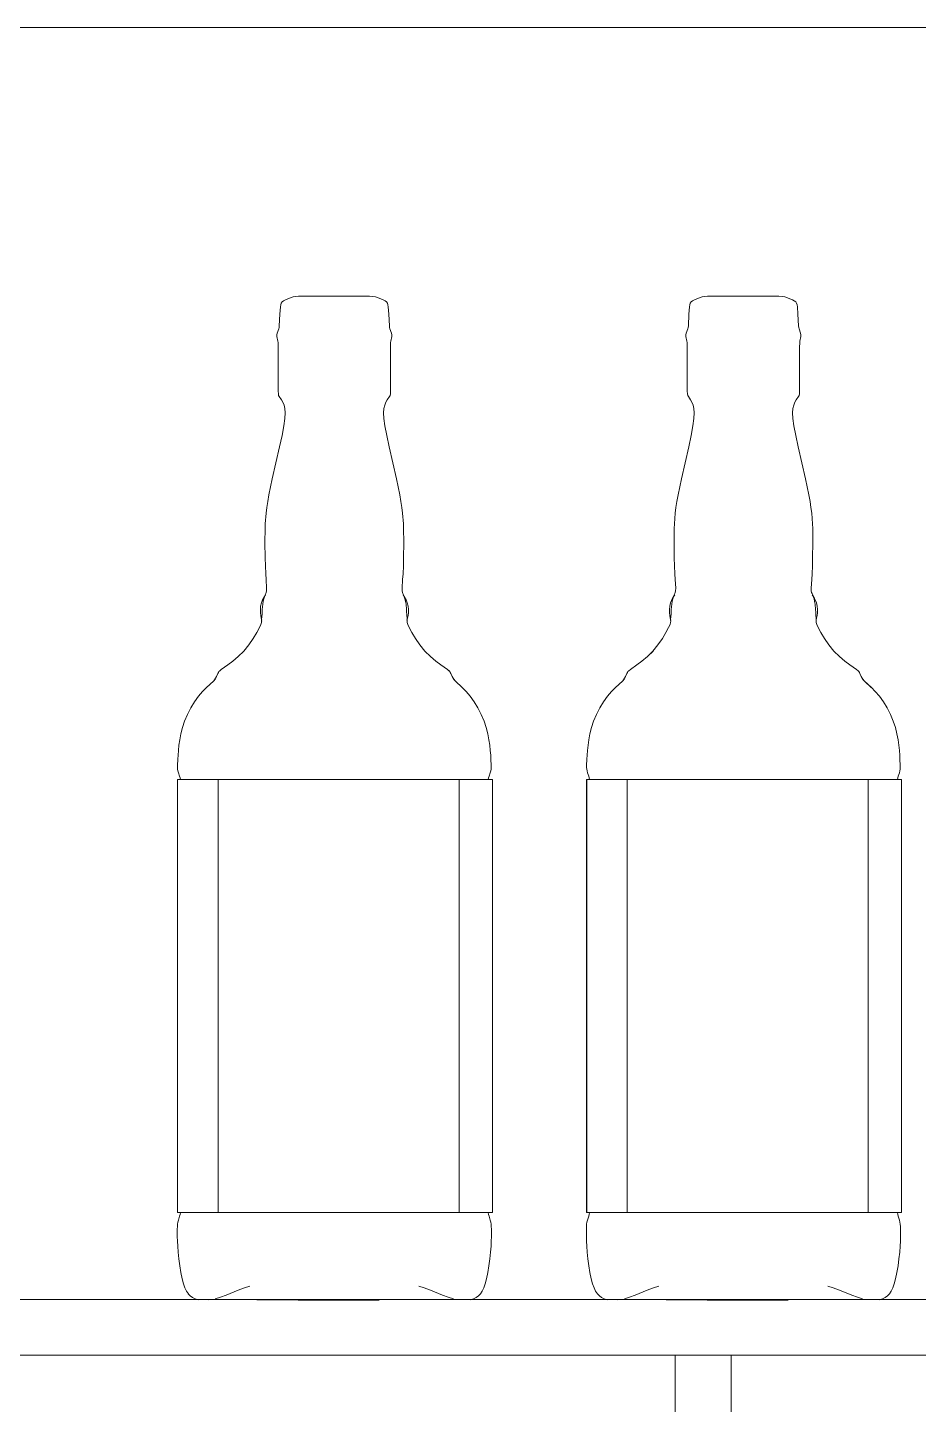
# Model space of a CAD drawing. Header units: inches. Extents: x 22 to 382261, y 22 to 371281.
# Drawn here: x 86258.3 to 86497.9, y 144588.1 to 144958.3 of the extents above; entities that cross this region are included whole.
import ezdxf

# ---------------------------------------------------------------- set-up
doc = ezdxf.new("R2010")
doc.units = ezdxf.units.IN
doc.header["$MEASUREMENT"] = 0
doc.layers.add('G-IMPT', color=8, linetype='Continuous', lineweight=9)
doc.layers.add('I-FURN', color=30, linetype='Continuous', lineweight=9)

# ---------------------------------------------------------------- blocks, each defined once
blk = doc.blocks.new('M8 - M8-872269-Section B-B')
at = {"layer": 'I-FURN'}
for p, q in [((-2943.19, 6378), (-2158.19, 6378)), ((-2158.19, 6036), (-2943.19, 6036)), ((-2943.19, 6021), (-2158.19, 6021)), ((-2301.53, 6021), (-2316.53, 6021)), ((-2316.53, 6021), (-2316.53, 5679)), ((-2301.53, 5679), (-2301.53, 6021))]:
    blk.add_line(p, q, dxfattribs=at)
blk = doc.blocks.new('BOTELLA _01_JACK DANIELS - JACK DANIELS_ICV-872151-Section B-B')
at = {"layer": 'G-IMPT'}
for p, q in [((-3850.01, 6305.33), (-3849.29, 6305.55)), ((-3848.57, 6305.68), (-3849.29, 6305.55)), ((-3847.68, 6305.74), (-3848.57, 6305.68)), ((-3847.68, 6305.74), (-3848.57, 6305.68)), ((-3847.68, 6305.74), (-3847.09, 6305.76)), ((-3847.68, 6305.74), (-3846.87, 6305.76)), ((-3847.68, 6305.74), (-3847.09, 6305.76)), ((-3847.68, 6305.74), (-3846.87, 6305.76)), ((-3838.19, 6305.76), (-3847.09, 6305.76)), ((-3838.19, 6305.76), (-3846.87, 6305.76)), ((-3838.19, 6305.76), (-3846.87, 6305.76)), ((-3838.19, 6305.76), (-3846.21, 6305.76)), ((-3838.19, 6305.76), (-3846.21, 6305.76)), ((-3846.21, 6305.76), (-3845.15, 6305.76)), ((-3846.21, 6305.76), (-3845.15, 6305.76)), ((-3838.19, 6305.76), (-3845.15, 6305.76)), ((-3838.19, 6305.76), (-3845.15, 6305.76)), ((-3842.05, 6305.76), (-3843.74, 6305.76)), ((-3838.19, 6305.76), (-3843.74, 6305.76)), ((-3838.19, 6305.76), (-3843.74, 6305.76)), ((-3843.74, 6305.76), (-3842.05, 6305.76)), ((-3842.05, 6305.76), (-3838.19, 6305.76)), ((-3838.19, 6305.76), (-3842.05, 6305.76)), ((-3840.17, 6305.76), (-3838.19, 6305.76)), ((-3840.17, 6305.76), (-3838.19, 6305.76)), ((-3838.19, 6305.76), (-3840.17, 6305.76)), ((-3840.17, 6305.76), (-3838.19, 6305.76)), ((-3838.19, 6305.76), (-3832.64, 6305.76)), ((-3838.19, 6305.76), (-3831.24, 6305.76)), ((-3838.19, 6305.76), (-3829.3, 6305.76)), ((-3838.19, 6305.76), (-3829.52, 6305.76)), ((-3838.19, 6305.76), (-3836.21, 6305.76)), ((-3838.19, 6305.76), (-3830.18, 6305.76)), ((-3838.19, 6305.76), (-3832.64, 6305.76)), ((-3838.19, 6305.76), (-3834.33, 6305.76)), ((-3838.19, 6305.76), (-3836.21, 6305.76)), ((-3838.19, 6305.76), (-3831.24, 6305.76)), ((-3838.19, 6305.76), (-3830.18, 6305.76)), ((-3838.19, 6305.76), (-3834.33, 6305.76)), ((-3838.19, 6305.76), (-3829.52, 6305.76)), ((-3836.21, 6305.76), (-3838.19, 6305.76)), ((-3836.21, 6305.76), (-3838.19, 6305.76)), ((-3832.64, 6305.76), (-3834.33, 6305.76)), ((-3832.64, 6305.76), (-3834.33, 6305.76)), ((-3831.24, 6305.76), (-3830.18, 6305.76)), ((-3831.24, 6305.76), (-3830.18, 6305.76)), ((-3829.52, 6305.76), (-3828.51, 6305.74)), ((-3828.51, 6305.74), (-3829.52, 6305.76)), ((-3829.3, 6305.76), (-3828.51, 6305.74)), ((-3827.81, 6305.68), (-3828.51, 6305.74)), ((-3827.81, 6305.68), (-3827.09, 6305.55)), ((-3827.09, 6305.55), (-3826.37, 6305.33)), ((-3852.85, 6300.91), (-3852.7, 6302.85)), ((-3852.61, 6303.47), (-3852.7, 6302.85)), ((-3852.47, 6303.9), (-3852.61, 6303.47)), ((-3852.24, 6304.21), (-3852.47, 6303.9)), ((-3851.87, 6304.48), (-3852.24, 6304.21)), ((-3851.87, 6304.48), (-3851.35, 6304.77)), ((-3850.71, 6305.07), (-3851.35, 6304.77)), ((-3850.71, 6305.07), (-3850.01, 6305.33)), ((-3825.67, 6305.07), (-3826.37, 6305.33)), ((-3825.04, 6304.77), (-3825.67, 6305.07)), ((-3824.51, 6304.48), (-3825.04, 6304.77)), ((-3824.51, 6304.48), (-3824.14, 6304.21)), ((-3824.14, 6304.21), (-3823.91, 6303.9)), ((-3823.91, 6303.9), (-3823.78, 6303.47)), ((-3823.78, 6303.47), (-3823.69, 6302.85)), ((-3823.53, 6300.91), (-3823.69, 6302.85)), ((-3852.85, 6300.91), (-3853, 6297.74)), ((-3823.53, 6300.91), (-3823.38, 6297.74)), ((-3853.58, 6295.77), (-3853.67, 6295.34)), ((-3853.65, 6294.92), (-3853.67, 6295.34)), ((-3853.38, 6293.69), (-3853.65, 6294.92)), ((-3853.14, 6296.99), (-3853.58, 6295.77)), ((-3853.14, 6296.99), (-3853.05, 6297.35)), ((-3853, 6297.74), (-3853.05, 6297.35)), ((-3823.38, 6297.74), (-3823.33, 6297.35)), ((-3823.25, 6296.99), (-3823.33, 6297.35)), ((-3822.8, 6295.77), (-3823.25, 6296.99)), ((-3823, 6293.69), (-3822.73, 6294.92)), ((-3822.8, 6295.77), (-3822.72, 6295.34)), ((-3822.73, 6294.92), (-3822.72, 6295.34)), ((-3853.38, 6293.69), (-3853.32, 6293.33)), ((-3853.28, 6291.93), (-3853.32, 6293.33)), ((-3853.28, 6291.93), (-3853.28, 6280.2)), ((-3823.09, 6292.8), (-3823.1, 6280.2)), ((-3823.09, 6292.8), (-3823.06, 6293.33)), ((-3823, 6293.69), (-3823.06, 6293.33)), ((-3853.28, 6280.2), (-3853.25, 6279.48)), ((-3823.1, 6280.2), (-3823.13, 6279.48)), ((-3853.25, 6279.48), (-3853.17, 6279.08)), ((-3853, 6278.79), (-3853.17, 6279.08)), ((-3853, 6278.79), (-3852.38, 6277.87)), ((-3852.38, 6277.87), (-3852.04, 6277.22)), ((-3851.73, 6276.46), (-3852.04, 6277.22)), ((-3851.51, 6275.56), (-3851.73, 6276.46)), ((-3824.87, 6275.56), (-3824.66, 6276.46)), ((-3824.66, 6276.46), (-3824.35, 6277.22)), ((-3824, 6277.87), (-3824.35, 6277.22)), ((-3824, 6277.87), (-3823.38, 6278.79)), ((-3823.38, 6278.79), (-3823.21, 6279.08)), ((-3823.13, 6279.48), (-3823.21, 6279.08)), ((-3851.49, 6272.89), (-3851.76, 6270.88)), ((-3851.42, 6274.41), (-3851.51, 6275.56)), ((-3851.42, 6274.41), (-3851.49, 6272.89)), ((-3824.96, 6274.41), (-3824.87, 6275.56)), ((-3824.89, 6272.89), (-3824.96, 6274.41)), ((-3824.89, 6272.89), (-3824.62, 6270.88)), ((-3851.76, 6270.88), (-3852.26, 6268.27)), ((-3824.62, 6270.88), (-3824.13, 6268.27)), ((-3854.88, 6256.65), (-3852.9, 6265.29)), ((-3852.9, 6265.29), (-3852.26, 6268.27)), ((-3823.48, 6265.29), (-3824.13, 6268.27)), ((-3821.5, 6256.65), (-3823.48, 6265.29)), ((-3855.78, 6252.38), (-3854.88, 6256.65)), ((-3820.6, 6252.38), (-3821.5, 6256.65)), ((-3856.1, 6250.58), (-3856.35, 6248.92)), ((-3856.1, 6250.58), (-3855.78, 6252.38)), ((-3820.28, 6250.58), (-3820.6, 6252.38)), ((-3820.28, 6250.58), (-3820.03, 6248.92)), ((-3856.76, 6244.58), (-3856.54, 6247.39)), ((-3856.35, 6248.92), (-3856.54, 6247.39)), ((-3820.03, 6248.92), (-3819.85, 6247.39)), ((-3819.63, 6244.58), (-3819.85, 6247.39)), ((-3856.82, 6243.27), (-3856.85, 6239.48)), ((-3856.82, 6243.27), (-3856.76, 6244.58)), ((-3819.57, 6243.27), (-3819.63, 6244.58)), ((-3819.57, 6243.27), (-3819.54, 6239.48)), ((-3856.77, 6235.38), (-3856.85, 6239.48)), ((-3819.61, 6235.38), (-3819.54, 6239.48)), ((-3856.75, 6233.28), (-3856.77, 6235.38)), ((-3819.64, 6233.28), (-3819.61, 6235.38)), ((-3856.75, 6233.28), (-3856.66, 6231.12)), ((-3819.64, 6233.28), (-3819.73, 6231.12)), ((-3856.56, 6229.61), (-3856.66, 6231.12)), ((-3856.56, 6229.61), (-3856.41, 6227.2)), ((-3819.82, 6229.61), (-3819.97, 6227.2)), ((-3819.73, 6231.12), (-3819.82, 6229.61)), ((-3857.81, 6223.27), (-3857.49, 6224.1)), ((-3857.81, 6223.27), (-3857.49, 6224.1)), ((-3857.09, 6224.85), (-3857.52, 6223.98)), ((-3857.09, 6224.85), (-3857.52, 6223.98)), ((-3857.17, 6224.7), (-3857.52, 6223.98)), ((-3857.52, 6223.98), (-3857.17, 6224.7)), ((-3857.09, 6224.85), (-3857.49, 6224.1)), ((-3857.09, 6224.85), (-3857.49, 6224.1)), ((-3857.46, 6223.78), (-3856.8, 6225.45)), ((-3857.46, 6223.78), (-3856.99, 6224.97)), ((-3857.17, 6224.37), (-3857.34, 6223.7)), ((-3856.8, 6225.45), (-3857.22, 6224.56)), ((-3857.22, 6224.56), (-3856.8, 6225.45)), ((-3856.81, 6225.32), (-3857.22, 6224.56)), ((-3857.22, 6224.56), (-3856.81, 6225.32)), ((-3857.18, 6224.38), (-3856.8, 6225.45)), ((-3857.18, 6224.38), (-3856.99, 6224.96)), ((-3856.68, 6225.48), (-3857.17, 6224.7)), ((-3856.68, 6225.48), (-3857.17, 6224.7)), ((-3857.17, 6224.7), (-3856.81, 6225.32)), ((-3856.81, 6225.32), (-3857.17, 6224.7)), ((-3857.17, 6224.37), (-3856.99, 6224.96)), ((-3857.17, 6224.7), (-3857.09, 6224.85)), ((-3857.09, 6224.85), (-3857.17, 6224.7)), ((-3856.68, 6225.48), (-3857.09, 6224.85)), ((-3856.68, 6225.48), (-3857.09, 6224.85)), ((-3856.8, 6225.45), (-3856.99, 6224.96)), ((-3856.8, 6225.45), (-3856.99, 6224.97)), ((-3856.8, 6225.45), (-3856.99, 6224.96)), ((-3856.8, 6225.45), (-3856.64, 6225.78)), ((-3856.64, 6225.78), (-3856.8, 6225.45)), ((-3856.64, 6225.78), (-3856.51, 6226.08)), ((-3856.51, 6226.08), (-3856.64, 6225.78)), ((-3856.43, 6226.51), (-3856.51, 6226.08)), ((-3856.43, 6226.51), (-3856.41, 6227.2)), ((-3819.95, 6226.51), (-3819.97, 6227.2)), ((-3819.95, 6226.51), (-3819.87, 6226.08)), ((-3819.75, 6225.78), (-3819.87, 6226.08)), ((-3819.87, 6226.08), (-3819.75, 6225.78)), ((-3819.58, 6225.45), (-3819.75, 6225.78)), ((-3819.75, 6225.78), (-3819.58, 6225.45)), ((-3819.71, 6225.48), (-3819.21, 6224.7)), ((-3819.71, 6225.48), (-3819.29, 6224.85)), ((-3819.71, 6225.48), (-3819.29, 6224.85)), ((-3819.71, 6225.48), (-3819.21, 6224.7)), ((-3819.2, 6224.38), (-3819.58, 6225.45)), ((-3819.58, 6225.45), (-3819.16, 6224.56)), ((-3819.58, 6225.45), (-3819.39, 6224.96)), ((-3818.92, 6223.78), (-3819.58, 6225.45)), ((-3819.16, 6224.56), (-3819.58, 6225.45)), ((-3819.58, 6225.45), (-3819.39, 6224.97)), ((-3819.58, 6225.45), (-3819.39, 6224.96)), ((-3819.21, 6224.7), (-3819.57, 6225.32)), ((-3819.57, 6225.32), (-3819.21, 6224.7)), ((-3819.57, 6225.32), (-3819.16, 6224.56)), ((-3819.16, 6224.56), (-3819.57, 6225.32)), ((-3818.92, 6223.78), (-3819.39, 6224.97)), ((-3819.2, 6224.38), (-3819.39, 6224.96)), ((-3819.21, 6224.37), (-3819.39, 6224.96)), ((-3819.21, 6224.7), (-3819.29, 6224.85)), ((-3819.29, 6224.85), (-3818.9, 6224.1)), ((-3819.29, 6224.85), (-3818.87, 6223.98)), ((-3819.29, 6224.85), (-3818.9, 6224.1)), ((-3819.29, 6224.85), (-3818.87, 6223.98)), ((-3819.29, 6224.85), (-3819.21, 6224.7)), ((-3819.21, 6224.7), (-3818.87, 6223.98)), ((-3818.87, 6223.98), (-3819.21, 6224.7)), ((-3819.21, 6224.37), (-3819.05, 6223.7)), ((-3818.57, 6223.27), (-3818.9, 6224.1)), ((-3818.57, 6223.27), (-3818.9, 6224.1)), ((-3858.01, 6222.39), (-3858.1, 6221.49)), ((-3858.01, 6222.39), (-3858.1, 6221.49)), ((-3858.09, 6220.64), (-3858.1, 6221.49)), ((-3858.09, 6220.64), (-3858.1, 6221.49)), ((-3858.09, 6220.64), (-3858, 6219.87)), ((-3858.09, 6220.64), (-3858, 6219.87)), ((-3858.01, 6222.39), (-3857.81, 6223.27)), ((-3858.01, 6222.39), (-3857.81, 6223.27)), ((-3857.62, 6220.83), (-3857.64, 6220.21)), ((-3857.59, 6221.51), (-3857.62, 6220.83)), ((-3857.59, 6221.51), (-3857.47, 6222.98)), ((-3857.34, 6223.7), (-3857.47, 6222.98)), ((-3819.05, 6223.7), (-3818.92, 6222.98)), ((-3818.79, 6221.51), (-3818.92, 6222.98)), ((-3818.79, 6221.51), (-3818.77, 6220.83)), ((-3818.77, 6220.83), (-3818.74, 6220.21)), ((-3818.37, 6222.39), (-3818.57, 6223.27)), ((-3818.37, 6222.39), (-3818.57, 6223.27)), ((-3818.29, 6220.64), (-3818.38, 6219.87)), ((-3818.29, 6220.64), (-3818.38, 6219.87)), ((-3818.37, 6222.39), (-3818.29, 6221.49)), ((-3818.37, 6222.39), (-3818.29, 6221.49)), ((-3818.29, 6220.64), (-3818.29, 6221.49)), ((-3818.29, 6220.64), (-3818.29, 6221.49)), ((-3858.31, 6216.64), (-3859.01, 6215.32)), ((-3858.31, 6216.64), (-3859.01, 6215.32)), ((-3858.31, 6216.64), (-3857.92, 6217.49)), ((-3857.92, 6217.49), (-3858.31, 6216.64)), ((-3858, 6219.87), (-3857.86, 6219.22)), ((-3858, 6219.87), (-3857.86, 6219.22)), ((-3857.76, 6218.02), (-3857.92, 6217.49)), ((-3857.86, 6219.22), (-3857.71, 6218.64)), ((-3857.86, 6219.22), (-3857.71, 6218.64)), ((-3857.75, 6218.53), (-3857.79, 6219.13)), ((-3857.77, 6218.57), (-3857.79, 6219.13)), ((-3857.77, 6218.57), (-3857.79, 6219.13)), ((-3857.75, 6218.53), (-3857.79, 6219.13)), ((-3857.71, 6218.64), (-3857.79, 6219.02)), ((-3857.71, 6218.64), (-3857.79, 6219.02)), ((-3857.75, 6218.53), (-3857.79, 6219.02)), ((-3857.75, 6218.53), (-3857.79, 6219.02)), ((-3857.77, 6218.57), (-3857.77, 6219.2)), ((-3857.77, 6218.57), (-3857.77, 6219.2)), ((-3857.77, 6218.57), (-3857.76, 6218.88)), ((-3857.77, 6218.57), (-3857.74, 6218.34)), ((-3857.77, 6218.57), (-3857.73, 6218.33)), ((-3857.73, 6218.33), (-3857.77, 6218.57)), ((-3857.76, 6218.88), (-3857.64, 6220.21)), ((-3857.74, 6218.34), (-3857.76, 6218.02)), ((-3818.62, 6218.88), (-3818.74, 6220.21)), ((-3818.53, 6219.22), (-3818.68, 6218.64)), ((-3818.53, 6219.22), (-3818.68, 6218.64)), ((-3818.68, 6218.64), (-3818.59, 6219.02)), ((-3818.68, 6218.64), (-3818.59, 6219.02)), ((-3818.62, 6218.57), (-3818.65, 6218.33)), ((-3818.65, 6218.33), (-3818.62, 6218.57)), ((-3818.62, 6218.57), (-3818.64, 6218.34)), ((-3818.64, 6218.34), (-3818.62, 6218.02)), ((-3818.63, 6218.53), (-3818.59, 6219.13)), ((-3818.63, 6218.53), (-3818.59, 6219.13)), ((-3818.63, 6218.53), (-3818.59, 6219.02)), ((-3818.63, 6218.53), (-3818.59, 6219.02)), ((-3818.62, 6218.57), (-3818.61, 6219.2)), ((-3818.62, 6218.57), (-3818.61, 6219.2)), ((-3818.62, 6218.57), (-3818.59, 6219.13)), ((-3818.62, 6218.57), (-3818.59, 6219.13)), ((-3818.62, 6218.57), (-3818.62, 6218.88)), ((-3818.62, 6218.02), (-3818.46, 6217.49)), ((-3818.53, 6219.22), (-3818.38, 6219.87)), ((-3818.38, 6219.87), (-3818.53, 6219.22)), ((-3818.08, 6216.64), (-3818.46, 6217.49)), ((-3818.46, 6217.49), (-3818.08, 6216.64)), ((-3818.08, 6216.64), (-3817.37, 6215.32)), ((-3818.08, 6216.64), (-3817.37, 6215.32)), ((-3859.99, 6213.71), (-3861.18, 6211.98)), ((-3859.99, 6213.71), (-3861.18, 6211.98)), ((-3859.01, 6215.32), (-3859.99, 6213.71)), ((-3859.01, 6215.32), (-3859.99, 6213.71)), ((-3817.37, 6215.32), (-3816.4, 6213.71)), ((-3816.4, 6213.71), (-3817.37, 6215.32)), ((-3815.2, 6211.98), (-3816.4, 6213.71)), ((-3815.2, 6211.98), (-3816.4, 6213.71)), ((-3862.54, 6210.3), (-3864.02, 6208.84)), ((-3862.54, 6210.3), (-3864.02, 6208.84)), ((-3861.18, 6211.98), (-3862.54, 6210.3)), ((-3815.2, 6211.98), (-3813.84, 6210.3)), ((-3812.37, 6208.84), (-3813.88, 6210.29)), ((-3813.88, 6210.29), (-3812.37, 6208.84)), ((-3812.37, 6208.84), (-3813.84, 6210.3)), ((-3868.6, 6205.36), (-3866.83, 6206.6)), ((-3868.6, 6205.36), (-3866.83, 6206.6)), ((-3866.83, 6206.6), (-3865.49, 6207.6)), ((-3866.83, 6206.6), (-3865.49, 6207.6)), ((-3865.49, 6207.6), (-3864.02, 6208.84)), ((-3865.49, 6207.6), (-3864.02, 6208.84)), ((-3810.9, 6207.6), (-3812.37, 6208.84)), ((-3810.9, 6207.6), (-3812.37, 6208.84)), ((-3809.56, 6206.6), (-3810.9, 6207.6)), ((-3809.56, 6206.6), (-3810.9, 6207.6)), ((-3807.78, 6205.36), (-3809.56, 6206.6)), ((-3807.78, 6205.36), (-3809.56, 6206.6)), ((-3870.73, 6202.23), (-3872.59, 6200.51)), ((-3870.73, 6202.23), (-3872.58, 6200.49)), ((-3872.58, 6200.49), (-3870.73, 6202.23)), ((-3870.73, 6202.23), (-3870.19, 6202.82)), ((-3870.73, 6202.23), (-3870.19, 6202.82)), ((-3870.73, 6202.23), (-3870.42, 6202.55)), ((-3870.73, 6202.23), (-3870.42, 6202.55)), ((-3869.86, 6203.47), (-3870.42, 6202.55)), ((-3869.86, 6203.47), (-3870.42, 6202.55)), ((-3870.42, 6202.55), (-3869.95, 6203.32)), ((-3870.42, 6202.55), (-3870.19, 6202.82)), ((-3870.42, 6202.55), (-3870.19, 6202.82)), ((-3869.52, 6204.26), (-3869.95, 6203.32)), ((-3869.86, 6203.47), (-3869.95, 6203.32)), ((-3869.86, 6203.47), (-3869.95, 6203.32)), ((-3869.52, 6204.26), (-3869.37, 6204.58)), ((-3869.52, 6204.26), (-3869.37, 6204.58)), ((-3869.25, 6204.81), (-3869.37, 6204.58)), ((-3869.25, 6204.81), (-3869.37, 6204.58)), ((-3869.02, 6205.04), (-3869.25, 6204.81)), ((-3868.6, 6205.36), (-3869.02, 6205.04)), ((-3868.6, 6205.36), (-3869.01, 6205.04)), ((-3868.6, 6205.36), (-3869.01, 6205.04)), ((-3807.78, 6205.36), (-3807.37, 6205.04)), ((-3807.78, 6205.36), (-3807.37, 6205.04)), ((-3807.78, 6205.36), (-3807.36, 6205.04)), ((-3807.36, 6205.04), (-3807.13, 6204.81)), ((-3807.13, 6204.81), (-3807.01, 6204.58)), ((-3807.13, 6204.81), (-3807.01, 6204.58)), ((-3806.86, 6204.26), (-3807.01, 6204.58)), ((-3806.86, 6204.26), (-3807.01, 6204.58)), ((-3806.86, 6204.26), (-3806.43, 6203.32)), ((-3806.52, 6203.47), (-3805.96, 6202.55)), ((-3806.52, 6203.47), (-3806.43, 6203.32)), ((-3806.52, 6203.47), (-3805.96, 6202.55)), ((-3806.52, 6203.47), (-3806.43, 6203.32)), ((-3805.96, 6202.55), (-3806.43, 6203.32)), ((-3805.66, 6202.23), (-3806.19, 6202.82)), ((-3805.96, 6202.55), (-3806.19, 6202.82)), ((-3805.96, 6202.55), (-3806.19, 6202.82)), ((-3806.19, 6202.82), (-3805.66, 6202.23)), ((-3805.66, 6202.23), (-3805.96, 6202.55)), ((-3805.96, 6202.55), (-3805.66, 6202.23)), ((-3805.66, 6202.23), (-3803.8, 6200.51)), ((-3805.66, 6202.23), (-3803.8, 6200.49)), ((-3803.8, 6200.49), (-3805.66, 6202.23)), ((-3874.75, 6198.19), (-3875.81, 6196.7)), ((-3873.64, 6199.44), (-3874.75, 6198.19)), ((-3873.64, 6199.44), (-3874.75, 6198.19)), ((-3873.64, 6199.44), (-3872.59, 6200.51)), ((-3873.64, 6199.44), (-3872.59, 6200.51)), ((-3802.74, 6199.44), (-3803.8, 6200.51)), ((-3802.74, 6199.44), (-3803.8, 6200.51)), ((-3802.74, 6199.44), (-3801.63, 6198.19)), ((-3801.63, 6198.19), (-3802.74, 6199.44)), ((-3801.63, 6198.19), (-3800.57, 6196.7)), ((-3877.71, 6193.3), (-3876.81, 6195.05)), ((-3875.81, 6196.7), (-3876.81, 6195.05)), ((-3800.57, 6196.7), (-3799.57, 6195.05)), ((-3798.67, 6193.3), (-3799.57, 6195.05)), ((-3878.47, 6191.52), (-3879.04, 6189.78)), ((-3878.47, 6191.52), (-3877.71, 6193.3)), ((-3798.67, 6193.3), (-3797.92, 6191.52)), ((-3797.35, 6189.78), (-3797.92, 6191.52)), ((-3879.77, 6186.5), (-3879.47, 6188.1)), ((-3879.77, 6186.5), (-3879.46, 6188.1)), ((-3879.46, 6188.1), (-3879.77, 6186.5)), ((-3879.04, 6189.78), (-3879.47, 6188.1)), ((-3797.35, 6189.78), (-3796.92, 6188.1)), ((-3796.92, 6188.1), (-3796.61, 6186.5)), ((-3796.92, 6188.1), (-3796.61, 6186.5)), ((-3880.13, 6183.59), (-3880.23, 6182.32)), ((-3880.13, 6183.59), (-3880.23, 6182.32)), ((-3879.98, 6184.99), (-3880.13, 6183.59)), ((-3880.13, 6183.59), (-3879.98, 6184.99)), ((-3879.98, 6184.99), (-3879.77, 6186.5)), ((-3879.77, 6186.5), (-3879.98, 6184.99)), ((-3796.4, 6184.99), (-3796.61, 6186.5)), ((-3796.61, 6186.5), (-3796.4, 6184.99)), ((-3796.4, 6184.99), (-3796.25, 6183.59)), ((-3796.4, 6184.99), (-3796.25, 6183.59)), ((-3796.25, 6183.59), (-3796.15, 6182.32)), ((-3796.15, 6182.32), (-3796.25, 6183.59)), ((-3880.29, 6181.22), (-3880.36, 6179.57)), ((-3880.36, 6179.57), (-3880.36, 6179.01)), ((-3880.29, 6181.22), (-3880.23, 6182.32)), ((-3880.29, 6181.22), (-3880.23, 6182.32)), ((-3796.09, 6181.22), (-3796.15, 6182.32)), ((-3796.09, 6181.22), (-3796.15, 6182.32)), ((-3796.09, 6181.22), (-3796.03, 6179.57)), ((-3796.03, 6179.57), (-3796.09, 6181.22)), ((-3796.03, 6179.57), (-3796.02, 6179.01)), ((-3880.33, 6178.53), (-3880.36, 6179.01)), ((-3880.33, 6178.53), (-3880.26, 6178.08)), ((-3880.13, 6177.61), (-3880.26, 6178.08)), ((-3880.13, 6177.61), (-3879.8, 6176.65)), ((-3880.13, 6177.61), (-3879.8, 6176.65)), ((-3879.8, 6176.65), (-3879.67, 6176.2)), ((-3879.8, 6176.65), (-3879.67, 6176.2)), ((-3879.67, 6176.2), (-3879.59, 6175.78)), ((-3879.67, 6176.2), (-3879.59, 6175.78)), ((-3796.71, 6176.2), (-3796.79, 6175.78)), ((-3796.79, 6175.78), (-3796.71, 6176.2)), ((-3796.58, 6176.65), (-3796.71, 6176.2)), ((-3796.58, 6176.65), (-3796.71, 6176.2)), ((-3796.58, 6176.65), (-3796.26, 6177.61)), ((-3796.58, 6176.65), (-3796.26, 6177.61)), ((-3796.26, 6177.61), (-3796.13, 6178.08)), ((-3796.13, 6178.08), (-3796.26, 6177.61)), ((-3796.05, 6178.53), (-3796.13, 6178.08)), ((-3796.05, 6178.53), (-3796.13, 6178.08)), ((-3796.02, 6179.01), (-3796.05, 6178.53)), ((-3879.8, 6058.36), (-3880.13, 6057.33)), ((-3880.13, 6057.33), (-3879.8, 6058.36)), ((-3879.8, 6058.36), (-3879.67, 6058.85)), ((-3879.8, 6058.36), (-3879.67, 6058.85)), ((-3879.59, 6059.32), (-3879.67, 6058.85)), ((-3879.59, 6059.32), (-3879.67, 6058.85)), ((-3796.79, 6059.32), (-3796.71, 6058.85)), ((-3796.71, 6058.85), (-3796.79, 6059.32)), ((-3796.58, 6058.36), (-3796.71, 6058.85)), ((-3796.58, 6058.36), (-3796.71, 6058.85)), ((-3796.58, 6058.36), (-3796.25, 6057.33)), ((-3796.58, 6058.36), (-3796.25, 6057.33)), ((-3880.4, 6055.58), (-3880.41, 6054.85)), ((-3880.4, 6055.58), (-3880.41, 6054.85)), ((-3880.41, 6052.93), (-3880.41, 6054.85)), ((-3880.41, 6052.93), (-3880.41, 6054.85)), ((-3880.35, 6056.21), (-3880.4, 6055.58)), ((-3880.4, 6055.58), (-3880.35, 6056.21)), ((-3880.35, 6056.21), (-3880.27, 6056.78)), ((-3880.35, 6056.21), (-3880.27, 6056.78)), ((-3880.13, 6057.33), (-3880.27, 6056.78)), ((-3796.25, 6057.33), (-3796.12, 6056.78)), ((-3796.12, 6056.78), (-3796.25, 6057.33)), ((-3796.12, 6056.78), (-3796.03, 6056.21)), ((-3796.12, 6056.78), (-3796.03, 6056.21)), ((-3796.03, 6056.21), (-3795.99, 6055.58)), ((-3796.03, 6056.21), (-3795.99, 6055.58)), ((-3795.97, 6054.85), (-3795.99, 6055.58)), ((-3795.97, 6054.85), (-3795.99, 6055.58)), ((-3795.97, 6052.93), (-3795.97, 6054.85)), ((-3795.97, 6054.85), (-3795.97, 6052.93)), ((-3880.41, 6052.93), (-3880.39, 6051.69)), ((-3880.41, 6052.93), (-3880.39, 6051.69)), ((-3880.39, 6051.69), (-3880.32, 6050.28)), ((-3880.21, 6048.67), (-3880.32, 6050.28)), ((-3796.06, 6050.28), (-3796.18, 6048.67)), ((-3796.06, 6050.28), (-3796, 6051.69)), ((-3796.06, 6050.28), (-3796, 6051.69)), ((-3795.97, 6052.93), (-3796, 6051.69)), ((-3795.97, 6052.93), (-3796, 6051.69)), ((-3880.21, 6048.67), (-3880.01, 6046.88)), ((-3880.01, 6046.88), (-3879.76, 6045.02)), ((-3879.76, 6045.02), (-3880, 6046.88)), ((-3880, 6046.88), (-3879.76, 6045.02)), ((-3796.38, 6046.88), (-3796.62, 6045.02)), ((-3796.38, 6046.88), (-3796.62, 6045.02)), ((-3796.62, 6045.02), (-3796.37, 6046.88)), ((-3796.18, 6048.67), (-3796.37, 6046.88)), ((-3879.76, 6045.02), (-3879.46, 6043.21)), ((-3879.46, 6043.21), (-3879.76, 6045.02)), ((-3879.46, 6043.21), (-3879.12, 6041.56)), ((-3879.46, 6043.21), (-3879.12, 6041.56)), ((-3797.26, 6041.56), (-3796.92, 6043.21)), ((-3796.92, 6043.21), (-3797.26, 6041.56)), ((-3796.62, 6045.02), (-3796.92, 6043.21)), ((-3796.62, 6045.02), (-3796.92, 6043.21)), ((-3879.12, 6041.56), (-3878.76, 6040.21)), ((-3879.12, 6041.56), (-3878.76, 6040.21)), ((-3878.38, 6039.1), (-3878.76, 6040.21)), ((-3878.37, 6039.1), (-3878.76, 6040.21)), ((-3878.37, 6039.1), (-3878.76, 6040.21)), ((-3878.38, 6039.1), (-3877.94, 6038.21)), ((-3862.35, 6039.09), (-3864.05, 6038.45)), ((-3862.35, 6039.09), (-3860.93, 6039.59)), ((-3814.03, 6039.09), (-3815.46, 6039.59)), ((-3814.03, 6039.09), (-3812.33, 6038.45)), ((-3798.01, 6039.1), (-3798.44, 6038.21)), ((-3797.62, 6040.21), (-3798.01, 6039.1)), ((-3797.62, 6040.21), (-3798.01, 6039.1)), ((-3797.62, 6040.21), (-3797.26, 6041.56)), ((-3797.62, 6040.21), (-3797.26, 6041.56)), ((-3877.94, 6038.21), (-3877.45, 6037.5)), ((-3877.94, 6038.21), (-3877.45, 6037.5)), ((-3877.47, 6037.5), (-3876.93, 6036.92)), ((-3876.93, 6036.92), (-3876.31, 6036.46)), ((-3875.6, 6036.13), (-3876.31, 6036.46)), ((-3874.77, 6035.9), (-3875.6, 6036.13)), ((-3868.82, 6036.59), (-3870.22, 6036.15)), ((-3868.82, 6036.59), (-3867.3, 6037.15)), ((-3864.05, 6038.45), (-3867.3, 6037.15)), ((-3850.21, 6035.8), (-3838.19, 6035.77)), ((-3850.21, 6035.8), (-3838.19, 6035.76)), ((-3838.19, 6035.76), (-3828.47, 6035.79)), ((-3817.38, 6035.85), (-3828.47, 6035.79)), ((-3812.33, 6038.45), (-3809.08, 6037.15)), ((-3807.56, 6036.59), (-3809.08, 6037.15)), ((-3806.17, 6036.15), (-3807.56, 6036.59)), ((-3804.26, 6035.87), (-3806.79, 6035.97)), ((-3806.61, 6035.96), (-3806.79, 6035.97)), ((-3801.61, 6035.9), (-3800.78, 6036.13)), ((-3800.78, 6036.13), (-3800.07, 6036.46)), ((-3799.46, 6036.92), (-3800.07, 6036.46)), ((-3798.92, 6037.5), (-3799.46, 6036.92)), ((-3798.44, 6038.21), (-3798.93, 6037.5)), ((-3798.44, 6038.21), (-3798.93, 6037.5))]:
    blk.add_line(p, q, dxfattribs=at)
blk = doc.blocks.new('BOTELLA _01_JACK DANIELS - BOTELLA _01_JACK DANIELS-V249-Section B-B')
at = {"layer": 'I-FURN'}
for p, q in [((-2340.36, 6175.78), (-2340.36, 6059.32)), ((-2340.34, 6175.78), (-2340.34, 6059.32)), ((-2329.46, 6059.32), (-2329.46, 6175.78)), ((-2264.67, 6175.78), (-2264.67, 6059.32)), ((-2255.65, 6059.32), (-2255.65, 6175.78))]:
    blk.add_line(p, q, dxfattribs=at)
for points, knots in [([(-2335.45, 6175.78), (-2336.23, 6175.78), (-2338.81, 6175.78), (-2339.25, 6175.78), (-2339.72, 6175.78), (-2340.07, 6175.78), (-2340.26, 6175.78), (-2340.32, 6175.78), (-2340.35, 6175.78), (-2340.36, 6175.78)], [-0.12849317, -0.12849317, -0.12849317, -0.12849317, -0.1210909, -0.10320096, -0.09958886, -0.09627557, -0.0924006, -0.08857241, -0.03116577, -0.03116577, -0.03116577, -0.03116577]), ([(-2340.34, 6175.78), (-2340.26, 6175.78), (-2340.08, 6175.78), (-2339.79, 6175.78), (-2339.29, 6175.78), (-2338.68, 6175.78), (-2338.46, 6175.78), (-2338.38, 6175.78), (-2338.26, 6175.78), (-2338.11, 6175.78), (-2337.79, 6175.78), (-2335.89, 6175.78), (-2332, 6175.78), (-2331.38, 6175.78), (-2331.28, 6175.78), (-2330.94, 6175.78), (-2330.66, 6175.78), (-2330.23, 6175.78), (-2330.07, 6175.78), (-2329.46, 6175.78)], [-0.06765656, -0.06765656, -0.06765656, -0.06765656, -0.06436591, -0.06118537, -0.05763529, -0.05461919, -0.05262737, -0.05173284, -0.05098222, -0.04974018, -0.04469561, -0.03179622, -0.01832336, -0.00868825, -0.00661514, -0.00527309, -0.00341261, -0.00191469, 0, 0, 0, 0]), ([(-2327.81, 6175.78), (-2328.02, 6175.78), (-2328.23, 6175.78), (-2328.52, 6175.78), (-2329.2, 6175.78), (-2329.47, 6175.78)], [-0.18699461, -0.18699461, -0.18699461, -0.18699461, -0.17152723, -0.16703101, -0.16297913, -0.16297913, -0.16297913, -0.16297913]), ([(-2329.46, 6175.78), (-2328.68, 6175.78), (-2327.77, 6175.78), (-2268.34, 6175.78), (-2268.27, 6175.78), (-2267.41, 6175.78), (-2266.55, 6175.78), (-2266.47, 6175.78), (-2265.96, 6175.78), (-2265.87, 6175.78), (-2265.37, 6175.78), (-2264.67, 6175.78)], [-0.2766466, -0.2766466, -0.2766466, -0.2766466, -0.1878621, -0.100123, -0.0124526, -0.0098473, -0.0072111, -0.0050581, -0.0040172, -0.0022817, 0, 0, 0, 0]), ([(-2264.67, 6175.78), (-2258.76, 6175.78), (-2258.39, 6175.78), (-2257.4, 6175.78), (-2257.05, 6175.78), (-2256.78, 6175.78), (-2256.46, 6175.78), (-2256.18, 6175.78), (-2255.85, 6175.78), (-2255.74, 6175.78), (-2255.68, 6175.78), (-2255.66, 6175.78), (-2255.66, 6175.78)], [-0.81031, -0.81031, -0.81031, -0.81031, -0.7950242, -0.7913624, -0.7879316, -0.7857617, -0.7836844, -0.7807755, -0.7781955, -0.7749012, -0.6909765, -0.6622726, -0.6622726, -0.6622726, -0.6622726]), ([(-2255.65, 6175.78), (-2255.65, 6175.78), (-2255.65, 6175.78), (-2255.84, 6175.78), (-2256.31, 6175.78), (-2256.84, 6175.78), (-2258.82, 6175.78), (-2259.14, 6175.78)], [-0.51656006, -0.51656006, -0.51656006, -0.51656006, -0.50957164, -0.50446232, -0.4993643, -0.48081217, -0.47748338, -0.47748338, -0.47748338, -0.47748338]), ([(-2340.36, 6059.32), (-2340.35, 6059.32), (-2340.32, 6059.32), (-2340.26, 6059.32), (-2340.07, 6059.32), (-2339.72, 6059.32), (-2339.25, 6059.32), (-2338.87, 6059.32), (-2336.96, 6059.32), (-2336.62, 6059.32)], [0.03116577, 0.03116577, 0.03116577, 0.03116577, 0.08857241, 0.0924006, 0.09627557, 0.09958886, 0.10320096, 0.1210909, 0.12466307, 0.12466307, 0.12466307, 0.12466307]), ([(-2329.46, 6059.32), (-2330.07, 6059.32), (-2330.23, 6059.32), (-2330.66, 6059.32), (-2330.94, 6059.32), (-2331.28, 6059.32), (-2331.38, 6059.32), (-2332, 6059.32), (-2335.89, 6059.32), (-2337.79, 6059.32), (-2338.11, 6059.32), (-2338.26, 6059.32), (-2338.38, 6059.32), (-2338.46, 6059.32), (-2338.68, 6059.32), (-2339.29, 6059.32), (-2339.79, 6059.32), (-2340.08, 6059.32), (-2340.26, 6059.32), (-2340.34, 6059.32)], [0, 0, 0, 0, 0.00191469, 0.00341261, 0.00527309, 0.00661514, 0.00868825, 0.01832336, 0.03179622, 0.04469561, 0.04974018, 0.05098222, 0.05173284, 0.05262737, 0.05461919, 0.05763529, 0.06118537, 0.06436591, 0.06765656, 0.06765656, 0.06765656, 0.06765656]), ([(-2329.47, 6059.32), (-2329.2, 6059.32), (-2328.52, 6059.32), (-2328.13, 6059.32), (-2327.85, 6059.32), (-2327.47, 6059.32)], [0.16297913, 0.16297913, 0.16297913, 0.16297913, 0.16703101, 0.17152723, 0.19478605, 0.19478605, 0.19478605, 0.19478605]), ([(-2264.67, 6059.32), (-2265.37, 6059.32), (-2265.87, 6059.32), (-2265.96, 6059.32), (-2266.47, 6059.32), (-2266.55, 6059.32), (-2267.41, 6059.32), (-2268.27, 6059.32), (-2268.34, 6059.32), (-2327.77, 6059.32), (-2328.68, 6059.32), (-2329.46, 6059.32)], [0, 0, 0, 0, 0.0022817, 0.0040172, 0.0050581, 0.0072111, 0.0098473, 0.0124526, 0.100123, 0.1878621, 0.2766466, 0.2766466, 0.2766466, 0.2766466]), ([(-2255.66, 6059.32), (-2255.66, 6059.32), (-2255.68, 6059.32), (-2255.74, 6059.32), (-2255.85, 6059.32), (-2256.18, 6059.32), (-2256.46, 6059.32), (-2256.78, 6059.32), (-2257.05, 6059.32), (-2257.4, 6059.32), (-2258.39, 6059.32), (-2258.76, 6059.32), (-2264.67, 6059.32)], [0.6622726, 0.6622726, 0.6622726, 0.6622726, 0.6909765, 0.7749012, 0.7781955, 0.7807755, 0.7836844, 0.7857617, 0.7879316, 0.7913624, 0.7950242, 0.81031, 0.81031, 0.81031, 0.81031]), ([(-2259.14, 6059.32), (-2258.82, 6059.32), (-2256.84, 6059.32), (-2256.31, 6059.32), (-2255.84, 6059.32), (-2255.65, 6059.32), (-2255.65, 6059.32), (-2255.65, 6059.32)], [0.47748338, 0.47748338, 0.47748338, 0.47748338, 0.48081217, 0.4993643, 0.50446232, 0.50957164, 0.51656006, 0.51656006, 0.51656006, 0.51656006])]:
    blk.add_open_spline(points, degree=3, knots=knots, dxfattribs=at)
for points in [[(-2340.36, 6175.78), (-2340.35, 6175.78), (-2340.35, 6175.78), (-2340.34, 6175.78)], [(-2330.32, 6175.78), (-2330.71, 6175.78), (-2330.97, 6175.78), (-2332.08, 6175.78)], [(-2267.53, 6175.78), (-2267.95, 6175.78), (-2268.5, 6175.78), (-2269.24, 6175.78)], [(-2340.34, 6059.32), (-2340.35, 6059.32), (-2340.35, 6059.32), (-2340.36, 6059.32)], [(-2332.08, 6059.32), (-2331.55, 6059.32), (-2331.22, 6059.32), (-2330.97, 6059.32)], [(-2269.24, 6059.32), (-2268.5, 6059.32), (-2267.95, 6059.32), (-2267.53, 6059.32)]]:
    blk.add_open_spline(points, degree=3, dxfattribs=at)
at = {"extrusion": (0, 0, -1), "zscale": -0.9999999999999998}
blk.add_blockref('BOTELLA _01_JACK DANIELS - JACK DANIELS_ICV-872151-Section B-B', (6136.38, 0), dxfattribs=at)

msp = doc.modelspace()

# ---------------------------------------------------------------- block references
at = {"layer": 'I-FURN'}
for name, p in [('M8 - M8-872269-Section B-B', (88749, 138580.35)), ('BOTELLA _01_JACK DANIELS - BOTELLA _01_JACK DANIELS-V249-Section B-B', (88639, 138580.35)), ('BOTELLA _01_JACK DANIELS - BOTELLA _01_JACK DANIELS-V249-Section B-B', (88749, 138580.35))]:
    msp.add_blockref(name, p, dxfattribs=at)

doc.saveas('drawing.dxf')
